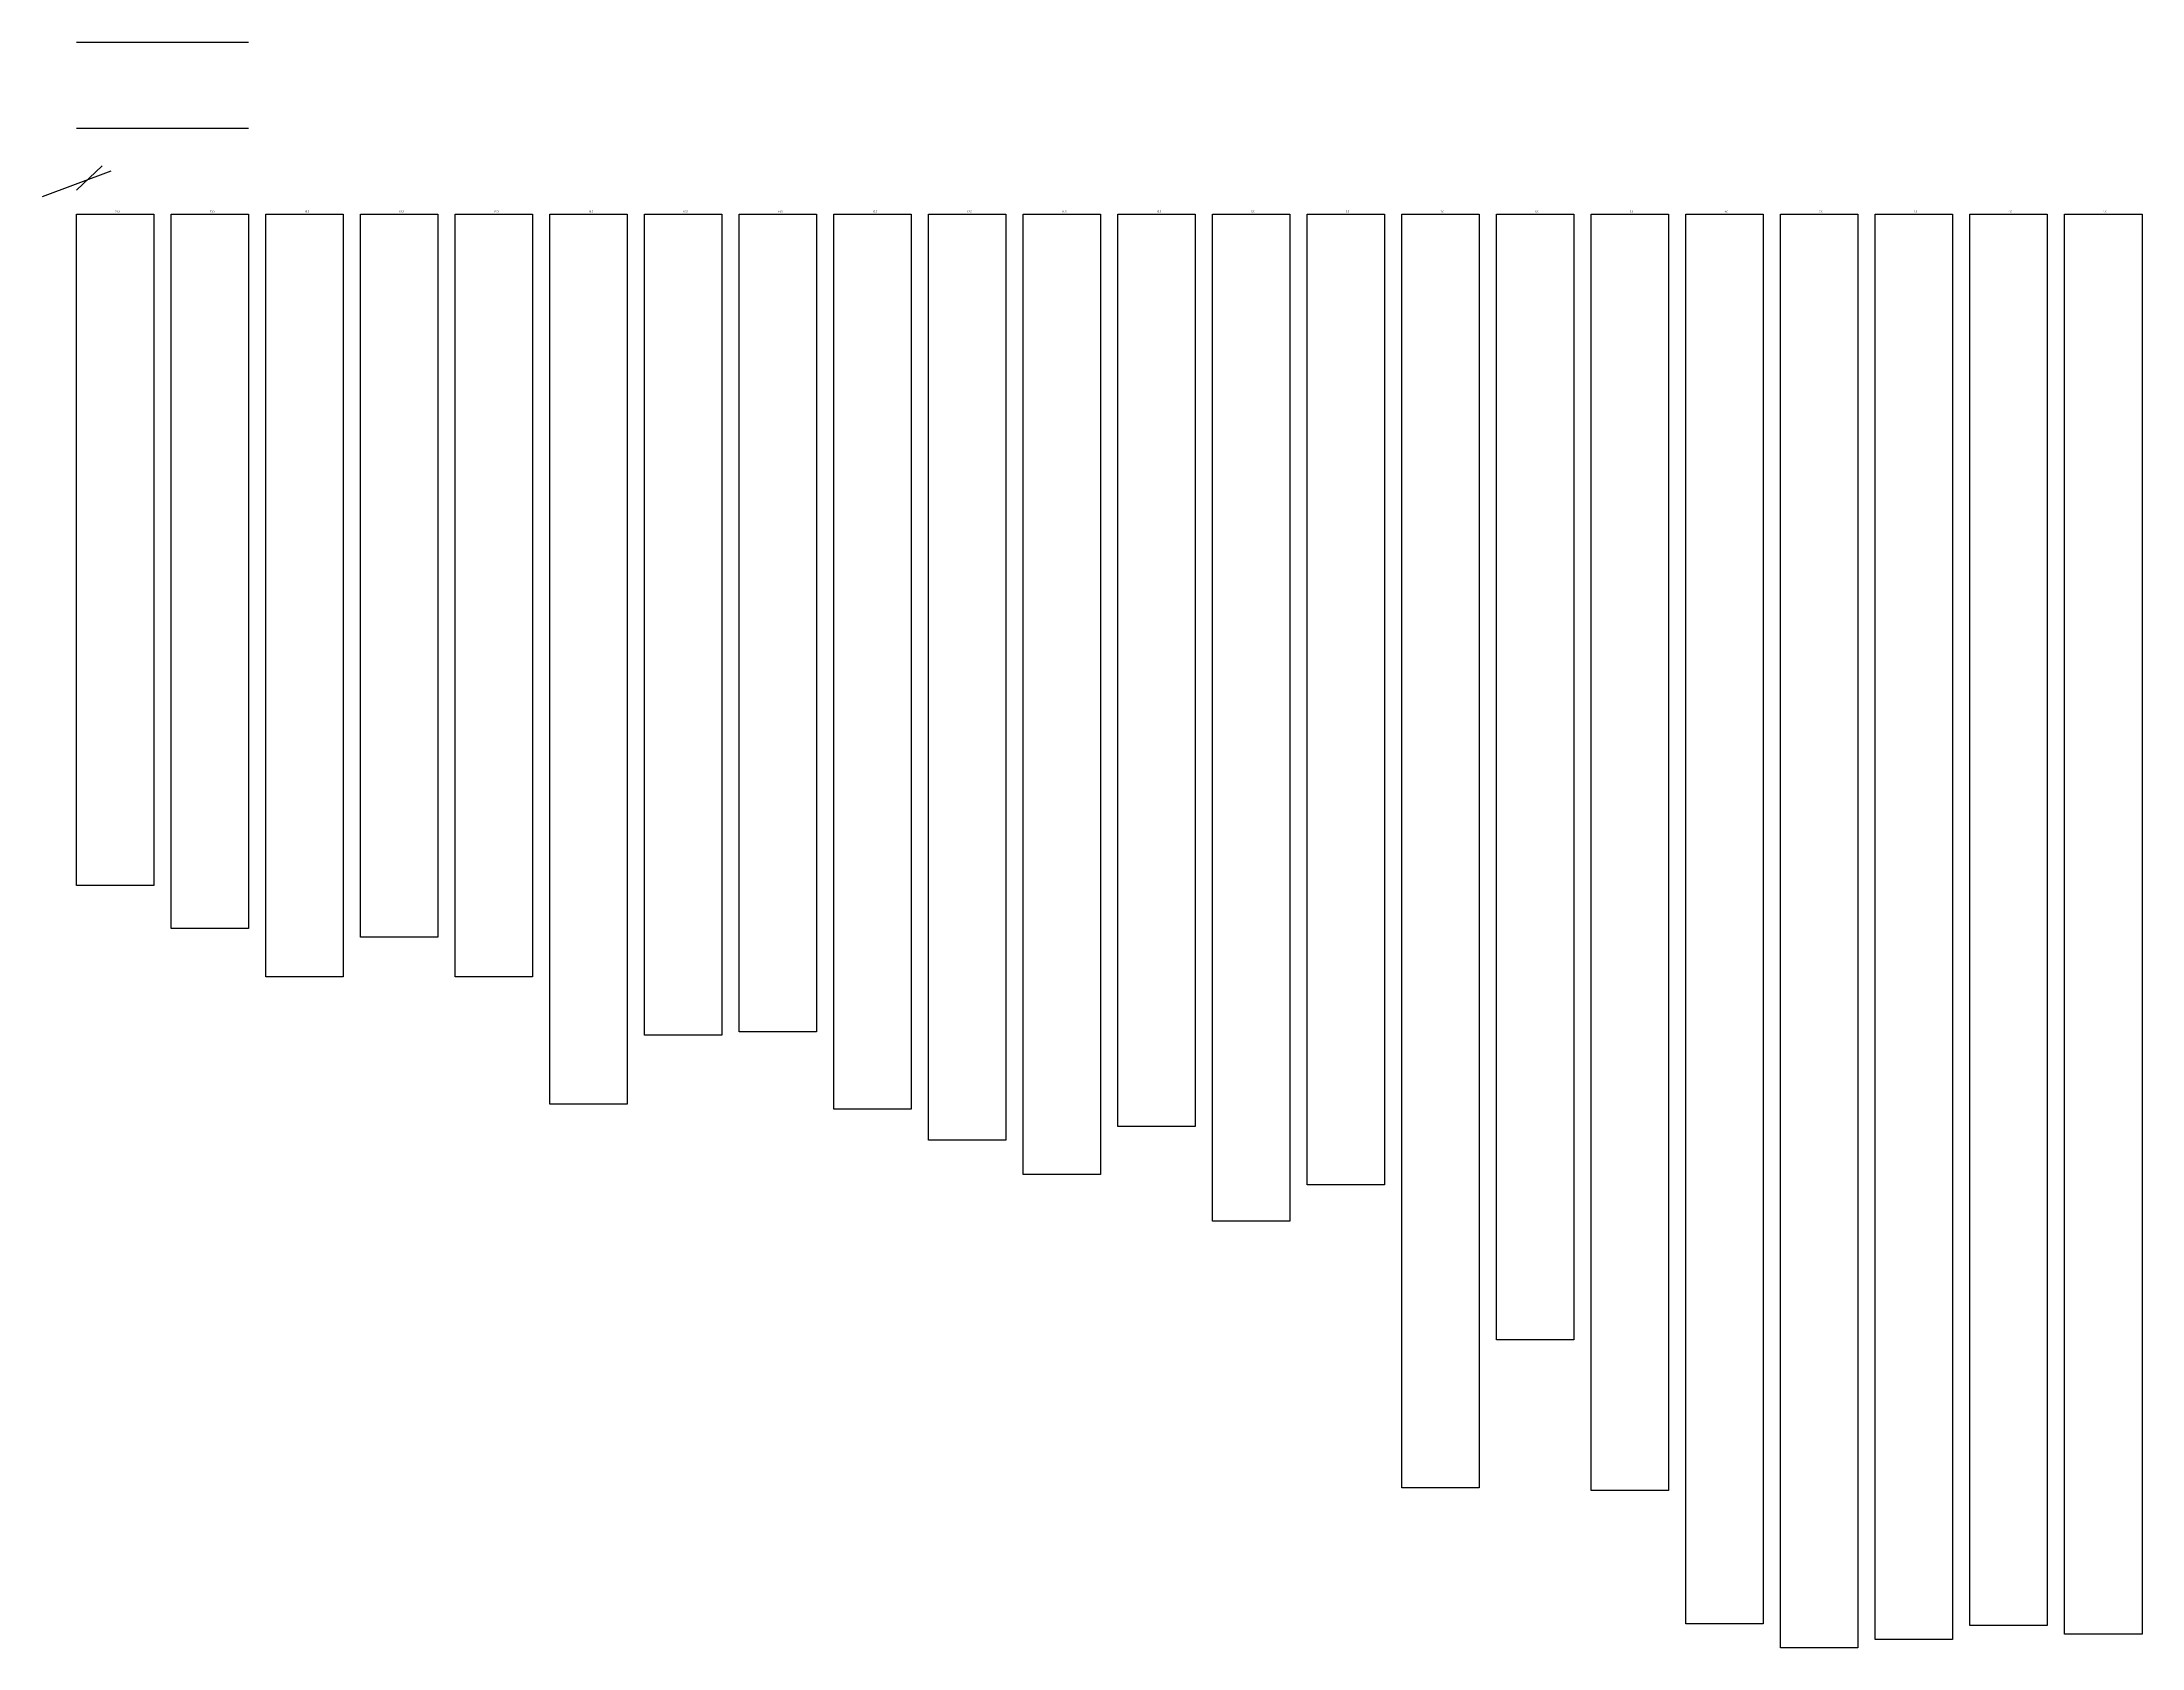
# Model space of a CAD drawing. Header units: metres. Extents: x -200 to 12000, y -8330 to 1000.
import ezdxf

# ---------------------------------------------------------------- set-up
doc = ezdxf.new("R2010")
doc.units = ezdxf.units.M

msp = doc.modelspace()

# ---------------------------------------------------------------- linework, layer by layer
for p, q in [((0, 1000), (1000, 1000)), ((0, 500), (1000, 500)), ((200, 250), (-200, 100)), ((0, 140), (150, 280)), ((0, 0), (10, 0))]:
    msp.add_line(p, q)
for points in [[(0, 0), (450, 0), (450, -3900), (0, -3900), (0, 0)], [(550, 0), (1000, 0), (1000, -4150), (550, -4150), (550, 0)], [(1100, 0), (1550, 0), (1550, -4430), (1100, -4430), (1100, 0)], [(1650, 0), (2100, 0), (2100, -4200), (1650, -4200), (1650, 0)], [(2200, 0), (2650, 0), (2650, -4430), (2200, -4430), (2200, 0)], [(2750, 0), (3200, 0), (3200, -5170), (2750, -5170), (2750, 0)], [(3300, 0), (3750, 0), (3750, -4770), (3300, -4770), (3300, 0)], [(3850, 0), (4300, 0), (4300, -4750), (3850, -4750), (3850, 0)], [(4400, 0), (4850, 0), (4850, -5200), (4400, -5200), (4400, 0)], [(4950, 0), (5400, 0), (5400, -5380), (4950, -5380), (4950, 0)], [(5500, 0), (5950, 0), (5950, -5580), (5500, -5580), (5500, 0)], [(6050, 0), (6500, 0), (6500, -5300), (6050, -5300), (6050, 0)], [(6600, 0), (7050, 0), (7050, -5850), (6600, -5850), (6600, 0)], [(7150, 0), (7600, 0), (7600, -5640), (7150, -5640), (7150, 0)], [(7700, 0), (8150, 0), (8150, -7400), (7700, -7400), (7700, 0)], [(8250, 0), (8700, 0), (8700, -6540), (8250, -6540), (8250, 0)], [(8800, 0), (9250, 0), (9250, -7415), (8800, -7415), (8800, 0)], [(9350, 0), (9800, 0), (9800, -8190), (9350, -8190), (9350, 0)], [(9900, 0), (10350, 0), (10350, -8330), (9900, -8330), (9900, 0)], [(10450, 0), (10900, 0), (10900, -8280), (10450, -8280), (10450, 0)], [(11000, 0), (11450, 0), (11450, -8200), (11000, -8200), (11000, 0)], [(11550, 0), (12000, 0), (12000, -8250), (11550, -8250), (11550, 0)]]:
    msp.add_lwpolyline(points)

# ---------------------------------------------------------------- texts
for s, p in [('21.0', (225, 10)), ('20.0', (775, 10)), ('19.0', (1325, 10)), ('18.0', (1875, 10)), ('17.0', (2425, 10)), ('16.0', (2975, 10)), ('15.0', (3525, 10)), ('14.0', (4075, 10)), ('13.0', (4625, 10)), ('12.0', (5175, 10)), ('11.0', (5725, 10)), ('10.0', (6275, 10)), ('9.0', (6825, 10)), ('8.0', (7375, 10)), ('7.0', (7925, 10)), ('6.0', (8475, 10)), ('5.0', (9025, 10)), ('4.0', (9575, 10)), ('3.0', (10125, 10)), ('2.0', (10675, 10)), ('1.5', (11225, 10)), ('1.0', (11775, 10))]:
    msp.add_text(s, height=10).set_placement(p)

doc.saveas('drawing.dxf')
